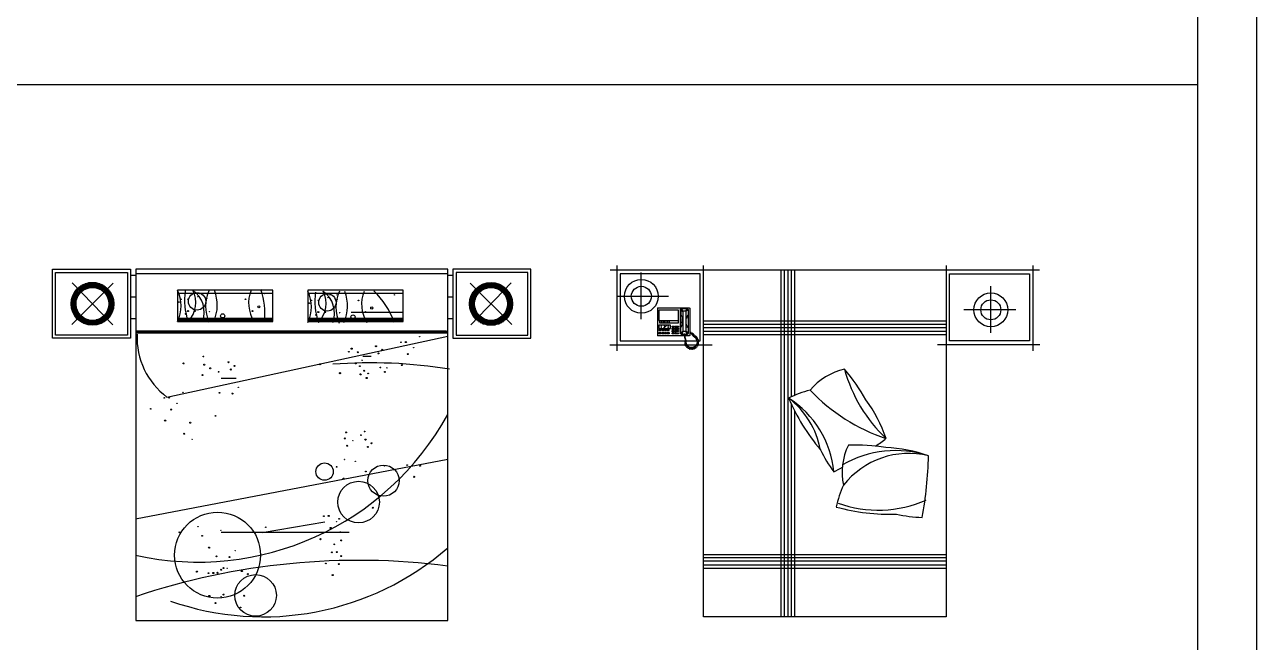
# Model space of a CAD drawing. Header units: inches. Extents: x 10.6 to 53.1, y 14.5 to 39.3.
# Drawn here: x 46.01 to 53.11, y 20 to 23.57 of the extents above; entities that cross this region are included whole.
import ezdxf

# ---------------------------------------------------------------- set-up
doc = ezdxf.new("R2010")
doc.units = ezdxf.units.IN
doc.header["$MEASUREMENT"] = 0
for name, color, linetype in [('02', 2, 'Continuous'), ('1', 1, 'Continuous'), ('3', 3, 'Continuous'), ('kadrbm', 4, 'Continuous')]:
    doc.layers.add(name, color=color, linetype=linetype)

# ---------------------------------------------------------------- blocks, each defined once
blk = doc.blocks.new('kadrbm')
at = {"layer": 'kadrbm', "color": 4}
blk.add_lwpolyline([(0, 0), (0, 24.7972), (21, 24.7972), (21, 0), (0, 0)], close=True, dxfattribs=at)
blk.add_lwpolyline([(20.6631, 0.3257), (20.6631, 24.4603), (0.3369, 24.4603), (0.3369, 0.3257), (20.6631, 0.3257)], dxfattribs=at)

msp = doc.modelspace()

# ---------------------------------------------------------------- linework, layer by layer
at = {"layer": '02'}
for p, q in [((49.4245, 22.1789), (49.4245, 21.6854)), ((51.3239, 22.1789), (51.3239, 20.1505)), ((51.8234, 22.1789), (51.8234, 21.6854)), ((46.1688, 21.758), (46.1688, 22.1561)), ((46.1688, 22.1561), (46.6188, 22.1561)), ((46.1868, 21.776), (46.1868, 22.1381)), ((46.1868, 22.1381), (46.6008, 22.1381)), ((46.6008, 22.1381), (46.6008, 21.776)), ((46.6188, 22.1561), (46.6188, 21.758)), ((48.4489, 22.1568), (46.6489, 22.1568)), ((46.6489, 22.1568), (46.6489, 20.1293)), ((48.4489, 22.1293), (46.6489, 22.1293)), ((48.4489, 20.1293), (48.4489, 22.1568)), ((48.479, 22.1561), (48.479, 21.758)), ((48.929, 22.1561), (48.479, 22.1561)), ((48.497, 22.1381), (48.497, 21.776)), ((48.911, 22.1381), (48.497, 22.1381)), ((48.911, 21.776), (48.911, 22.1381)), ((48.929, 21.758), (48.929, 22.1561)), ((51.8621, 22.1505), (49.3857, 22.1505)), ((49.5654, 21.8683), (49.5654, 22.1366)), ((46.5188, 22.0757), (46.2802, 21.8371)), ((46.5162, 21.8347), (46.2827, 22.0782)), ((46.2977, 22.0267), (46.3354, 22.0267)), ((46.299, 22.0286), (46.299, 21.8843)), ((46.3028, 22.0336), (46.3028, 21.8792)), ((46.3463, 22.0353), (46.3042, 22.0353)), ((46.3075, 22.0392), (46.3075, 21.9808)), ((46.356, 22.041), (46.3092, 22.041)), ((46.3104, 22.0423), (46.3104, 21.9898)), ((46.3621, 22.0439), (46.312, 22.0439)), ((46.3161, 22.0479), (46.3161, 22.0022)), ((46.3804, 22.0496), (46.3181, 22.0496)), ((46.4775, 22.0525), (46.3215, 22.0525)), ((46.3247, 22.055), (46.3247, 22.0152)), ((46.3275, 22.0571), (46.3275, 22.0187)), ((46.4699, 22.0582), (46.3291, 22.0582)), ((46.3304, 22.0591), (46.3304, 22.0218)), ((46.4608, 22.0639), (46.3382, 22.0639)), ((46.339, 22.0643), (46.339, 22.0298)), ((46.3428, 22.0664), (46.3428, 22.0328)), ((46.4555, 22.0667), (46.3435, 22.0667)), ((46.3457, 22.0678), (46.3457, 22.0349)), ((46.3542, 22.0716), (46.3542, 22.0401)), ((46.4424, 22.0725), (46.3565, 22.0725)), ((46.3571, 22.0727), (46.3571, 22.0416)), ((46.36, 22.0737), (46.36, 22.0429)), ((46.3657, 22.0754), (46.3657, 22.0453)), ((46.3742, 22.0775), (46.3742, 22.0481)), ((46.3771, 22.0781), (46.3771, 22.0489)), ((46.4215, 22.0782), (46.3775, 22.0782)), ((46.3828, 22.079), (46.3828, 22.0501)), ((46.3857, 22.0794), (46.3857, 22.0505)), ((46.3914, 22.0799), (46.3914, 22.0512)), ((46.3971, 22.0801), (46.3971, 22.0515)), ((46.4028, 22.0801), (46.4028, 22.0515)), ((46.4085, 22.0798), (46.4085, 22.0511)), ((46.4114, 22.0796), (46.4114, 22.0508)), ((46.4171, 22.0789), (46.4171, 22.0499)), ((46.4809, 22.0496), (46.4186, 22.0496)), ((46.42, 22.0784), (46.42, 22.0493)), ((46.4257, 22.0773), (46.4257, 22.0479)), ((46.4314, 22.076), (46.4314, 22.046)), ((46.487, 22.0439), (46.4369, 22.0439)), ((46.4371, 22.0743), (46.4371, 22.0438)), ((46.4428, 22.0723), (46.4428, 22.0411)), ((46.4923, 22.0382), (46.4429, 22.041)), ((46.4485, 22.07), (46.4485, 22.0379)), ((46.4514, 22.0687), (46.4514, 22.0361)), ((46.4971, 22.0325), (46.4526, 22.0353)), ((46.4571, 22.0659), (46.4571, 22.0321)), ((46.46, 22.0643), (46.46, 22.0298)), ((46.5013, 22.0267), (46.4635, 22.0267)), ((46.4685, 22.0591), (46.4685, 22.0218)), ((46.4714, 22.0571), (46.4743, 22.0152)), ((46.4771, 22.0528), (46.4771, 22.0114)), ((46.4828, 22.0479), (46.4828, 22.0022)), ((46.4885, 22.0423), (46.4885, 21.9898)), ((46.4914, 22.0392), (46.4943, 21.9643)), ((46.4971, 22.0324), (46.4971, 21.8805)), ((46.5, 22.0286), (46.5, 21.8843)), ((46.8907, 22.0351), (46.8907, 21.8551)), ((47.4407, 22.0351), (46.8907, 22.0351)), ((47.4407, 21.8551), (47.4407, 22.0351)), ((48.1917, 22.0355), (47.6417, 22.0355)), ((47.6417, 22.0355), (47.6417, 21.8555)), ((48.1917, 21.8555), (48.1917, 22.0355)), ((48.579, 22.0757), (48.8176, 21.8371)), ((48.5816, 21.8347), (48.8151, 22.0782)), ((48.5978, 22.0286), (48.5978, 21.8843)), ((48.5986, 22.0296), (48.6376, 22.0296)), ((48.6007, 22.0324), (48.6007, 21.8805)), ((48.603, 22.0353), (48.6452, 22.0353)), ((48.6093, 22.0423), (48.6064, 21.9808)), ((48.6081, 22.041), (48.6549, 22.041)), ((48.6108, 22.0439), (48.6609, 22.0439)), ((48.6121, 22.0452), (48.6121, 21.9966)), ((48.6138, 22.0467), (48.6792, 22.0496)), ((48.615, 22.0479), (48.615, 22.0022)), ((48.6203, 22.0525), (48.7763, 22.0525)), ((48.6207, 22.0528), (48.6207, 22.0114)), ((48.6264, 22.0571), (48.6264, 22.0187)), ((48.6279, 22.0582), (48.7687, 22.0582)), ((48.6321, 22.0609), (48.6321, 22.0247)), ((48.637, 22.0639), (48.7596, 22.0639)), ((48.6378, 22.0643), (48.6378, 22.0298)), ((48.6423, 22.0667), (48.7543, 22.0667)), ((48.6436, 22.0674), (48.6436, 22.0342)), ((48.6464, 22.0687), (48.6464, 22.0361)), ((48.6521, 22.0712), (48.6521, 22.0396)), ((48.655, 22.0723), (48.655, 22.0411)), ((48.6554, 22.0725), (48.7413, 22.0725)), ((48.6607, 22.0743), (48.6607, 22.0438)), ((48.6693, 22.0767), (48.6664, 22.046)), ((48.6721, 22.0773), (48.6721, 22.0479)), ((48.6763, 22.0782), (48.7203, 22.0782)), ((48.6778, 22.0784), (48.6778, 22.0493)), ((48.6836, 22.0793), (48.6836, 22.0504)), ((48.6893, 22.0798), (48.6893, 22.0511)), ((48.6921, 22.08), (48.6921, 22.0513)), ((48.6978, 22.0801), (48.6978, 22.0515)), ((48.7007, 22.0801), (48.7007, 22.0515)), ((48.7064, 22.0799), (48.7064, 22.0512)), ((48.7121, 22.0794), (48.7121, 22.0505)), ((48.715, 22.079), (48.715, 22.0501)), ((48.7175, 22.0496), (48.7829, 22.0467)), ((48.7236, 22.0775), (48.7236, 22.0481)), ((48.7264, 22.0769), (48.7264, 22.0473)), ((48.7321, 22.0754), (48.7321, 22.0453)), ((48.735, 22.0746), (48.735, 22.0442)), ((48.7357, 22.0439), (48.7858, 22.0439)), ((48.7418, 22.041), (48.7912, 22.0382)), ((48.7436, 22.0716), (48.7436, 22.0401)), ((48.7474, 22.07), (48.7474, 22.0379)), ((48.7959, 22.0325), (48.7515, 22.0353)), ((48.7531, 22.0674), (48.7531, 22.0342)), ((48.755, 22.0664), (48.7588, 22.0298)), ((48.8001, 22.0267), (48.7591, 22.0296)), ((48.7617, 22.0627), (48.7645, 22.0247)), ((48.7674, 22.0591), (48.7674, 22.0218)), ((48.7703, 22.0571), (48.7731, 22.0152)), ((48.776, 22.0528), (48.7788, 22.0071)), ((48.7817, 22.0479), (48.7845, 21.9966)), ((48.7874, 22.0423), (48.7874, 21.9898)), ((48.7903, 22.0392), (48.7931, 21.9643)), ((48.796, 22.0324), (48.796, 21.8805)), ((48.8017, 22.0244), (48.8017, 21.8884)), ((51.5813, 21.7901), (51.5813, 22.0585)), ((46.2758, 21.9582), (46.3044, 21.9582)), ((46.2758, 21.9553), (46.3044, 21.9553)), ((46.276, 21.9639), (46.3047, 21.9639)), ((46.2762, 21.9667), (46.3049, 21.9667)), ((46.2772, 21.9753), (46.3063, 21.9753)), ((46.2777, 21.9782), (46.3069, 21.9782)), ((46.2788, 21.9839), (46.3084, 21.9839)), ((46.279, 21.9844), (46.279, 21.9284)), ((46.2795, 21.9867), (46.3103, 21.9896)), ((46.282, 21.9953), (46.3127, 21.9953)), ((46.2841, 22.001), (46.3155, 22.001)), ((46.2847, 22.0026), (46.2847, 21.9103)), ((46.2852, 22.0039), (46.317, 22.0039)), ((46.2878, 22.0096), (46.3206, 22.0096)), ((46.2885, 22.0112), (46.2885, 21.9017)), ((46.2892, 22.0125), (46.3226, 22.0125)), ((46.2923, 22.0182), (46.3271, 22.0182)), ((46.2942, 22.0215), (46.2942, 21.8914)), ((46.2958, 22.0239), (46.3324, 22.0239)), ((46.5032, 22.0239), (46.4665, 22.0239)), ((46.505, 22.021), (46.4693, 22.021)), ((46.5083, 22.0153), (46.4742, 22.0153)), ((46.5112, 22.0096), (46.4783, 22.0096)), ((46.5137, 22.0039), (46.4819, 22.0039)), ((46.5149, 22.001), (46.4835, 22.001)), ((46.5178, 21.9925), (46.4875, 21.9925)), ((46.5187, 21.9896), (46.4886, 21.9896)), ((46.5201, 21.9839), (46.4905, 21.9839)), ((46.5213, 21.9782), (46.4921, 21.9782)), ((46.5222, 21.9724), (46.4932, 21.9724)), ((46.5228, 21.9667), (46.494, 21.9667)), ((46.523, 21.9639), (46.4943, 21.9639)), ((46.5231, 21.961), (46.4945, 21.961)), ((46.5232, 21.9553), (46.4946, 21.9553)), ((46.5057, 22.0199), (46.5057, 21.893)), ((46.5114, 22.0091), (46.5114, 21.9037)), ((46.5171, 21.9947), (46.5171, 21.9182)), ((46.52, 21.9844), (46.52, 21.9284)), ((46.8907, 22.0175), (47.4407, 22.0175)), ((47.6417, 22.0175), (48.1923, 22.0175)), ((48.5746, 21.9582), (48.6032, 21.9582)), ((48.5748, 21.9639), (48.6035, 21.9639)), ((48.5753, 21.9696), (48.6041, 21.9696)), ((48.5761, 21.9753), (48.6051, 21.9753)), ((48.5765, 21.9782), (48.6057, 21.9782)), ((48.5777, 21.9839), (48.6073, 21.9839)), ((48.5778, 21.9844), (48.5778, 21.9284)), ((48.5784, 21.9867), (48.6082, 21.9867)), ((48.58, 21.9925), (48.6103, 21.9925)), ((48.5829, 22.001), (48.6143, 22.001)), ((48.5835, 22.0026), (48.5835, 21.9103)), ((48.5841, 22.0039), (48.6159, 22.0039)), ((48.5866, 22.0096), (48.6195, 22.0096)), ((48.588, 22.0125), (48.6215, 22.0125)), ((48.5893, 22.0148), (48.5893, 21.8981)), ((48.5911, 22.0182), (48.626, 22.0182)), ((48.5921, 22.0199), (48.5921, 21.893)), ((48.5946, 22.0239), (48.6313, 22.0239)), ((48.802, 22.0239), (48.7654, 22.0239)), ((48.8055, 22.0182), (48.7681, 22.021)), ((48.8071, 22.0153), (48.773, 22.0153)), ((48.81, 22.0096), (48.7772, 22.0096)), ((48.8126, 22.0039), (48.7808, 22.0039)), ((48.8148, 21.9982), (48.7838, 21.9982)), ((48.8158, 21.9953), (48.7851, 21.9953)), ((48.8175, 21.9896), (48.7875, 21.9896)), ((48.819, 21.9839), (48.7894, 21.9839)), ((48.8201, 21.9782), (48.7909, 21.9782)), ((48.8206, 21.9753), (48.7916, 21.9753)), ((48.8213, 21.9696), (48.7925, 21.9696)), ((48.8218, 21.9639), (48.7932, 21.9639)), ((48.822, 21.961), (48.7933, 21.961)), ((48.822, 21.9553), (48.7934, 21.9553)), ((48.8064, 22.0166), (48.8064, 21.8963)), ((48.8103, 22.0091), (48.8103, 21.9037)), ((48.816, 21.9947), (48.816, 21.9182)), ((48.8217, 21.9658), (48.8217, 21.9471)), ((49.4221, 22.0002), (49.7218, 22.0002)), ((46.2761, 21.9467), (46.3049, 21.9467)), ((46.2764, 21.9439), (46.3052, 21.9439)), ((46.2767, 21.941), (46.3056, 21.941)), ((46.2776, 21.9353), (46.3067, 21.9353)), ((46.2787, 21.9296), (46.3082, 21.9296)), ((46.2801, 21.9239), (46.3101, 21.9239)), ((46.2809, 21.921), (46.3112, 21.921)), ((46.2838, 21.9124), (46.3152, 21.9124)), ((46.2862, 21.9067), (46.3184, 21.9067)), ((46.2875, 21.9039), (46.3202, 21.9039)), ((46.3222, 21.901), (46.2889, 21.901)), ((46.2936, 21.8924), (46.3291, 21.8924)), ((46.2954, 21.8896), (46.3318, 21.8896)), ((46.2993, 21.8839), (46.338, 21.8839)), ((46.3057, 21.9408), (46.3057, 21.8758)), ((46.3104, 21.9231), (46.3104, 21.8706)), ((46.3171, 21.9089), (46.3171, 21.8641)), ((46.3218, 21.9015), (46.3218, 21.8601)), ((46.3257, 21.8964), (46.3285, 21.8551)), ((46.3342, 21.8872), (46.3342, 21.8513)), ((46.3361, 21.8855), (46.3361, 21.8502)), ((46.34, 21.8823), (46.3447, 21.8455)), ((46.4997, 21.8839), (46.461, 21.8839)), ((46.4628, 21.8855), (46.4628, 21.8502)), ((46.5017, 21.8867), (46.4642, 21.8867)), ((46.4657, 21.8882), (46.4657, 21.8519)), ((46.5054, 21.8924), (46.4698, 21.8924)), ((46.4743, 21.8977), (46.4714, 21.8558)), ((46.5101, 21.901), (46.4746, 21.8982)), ((46.4771, 21.9015), (46.4771, 21.8601)), ((46.5115, 21.9039), (46.4787, 21.9039)), ((46.5128, 21.9067), (46.4806, 21.9067)), ((46.4828, 21.9106), (46.4828, 21.865)), ((46.5151, 21.9124), (46.4838, 21.9124)), ((46.518, 21.921), (46.4877, 21.921)), ((46.4885, 21.9231), (46.4885, 21.8706)), ((46.5188, 21.9239), (46.4888, 21.9239)), ((46.5202, 21.9296), (46.4907, 21.9296)), ((46.4943, 21.9486), (46.4914, 21.8736)), ((46.5214, 21.9353), (46.4922, 21.9353)), ((46.5218, 21.9382), (46.4928, 21.9382)), ((46.5226, 21.9439), (46.4938, 21.9439)), ((46.523, 21.9496), (46.4943, 21.9496)), ((48.1917, 21.9062), (47.8912, 21.9062)), ((48.5747, 21.9524), (48.6033, 21.9524)), ((48.5748, 21.9496), (48.6035, 21.9496)), ((48.5753, 21.9439), (48.6041, 21.9439)), ((48.576, 21.9382), (48.605, 21.9382)), ((48.5764, 21.9353), (48.6056, 21.9353)), ((48.5776, 21.9296), (48.6071, 21.9296)), ((48.579, 21.9239), (48.609, 21.9239)), ((48.5798, 21.921), (48.6101, 21.921)), ((48.5817, 21.9153), (48.6126, 21.9153)), ((48.5838, 21.9096), (48.6156, 21.9096)), ((48.5863, 21.9039), (48.6191, 21.9039)), ((48.5892, 21.8982), (48.6232, 21.8982)), ((48.5908, 21.8953), (48.6255, 21.8953)), ((48.5942, 21.8896), (48.6307, 21.8896)), ((48.5981, 21.8839), (48.6369, 21.8839)), ((48.6064, 21.932), (48.6093, 21.8706)), ((48.6121, 21.9163), (48.6121, 21.8677)), ((48.615, 21.9106), (48.615, 21.865)), ((48.6207, 21.9015), (48.6207, 21.8601)), ((48.6264, 21.8942), (48.6264, 21.8558)), ((48.6321, 21.8882), (48.6321, 21.8519)), ((48.635, 21.8855), (48.635, 21.8502)), ((48.7579, 21.8823), (48.7579, 21.848)), ((48.7985, 21.8839), (48.7598, 21.8839)), ((48.7645, 21.8882), (48.7617, 21.8502)), ((48.763, 21.8867), (48.8005, 21.8867)), ((48.8059, 21.8953), (48.7687, 21.8924)), ((48.7693, 21.8931), (48.7693, 21.8551)), ((48.7721, 21.8964), (48.7703, 21.8558)), ((48.8075, 21.8982), (48.7735, 21.8982)), ((48.776, 21.9015), (48.776, 21.8601)), ((48.8103, 21.9039), (48.7776, 21.9039)), ((48.8116, 21.9067), (48.7794, 21.9067)), ((48.7845, 21.9163), (48.7817, 21.865)), ((48.815, 21.9153), (48.7841, 21.9153)), ((48.816, 21.9182), (48.7854, 21.9182)), ((48.7893, 21.9286), (48.7874, 21.8706)), ((48.8177, 21.9239), (48.7877, 21.9239)), ((48.8184, 21.9267), (48.7887, 21.9267)), ((48.8202, 21.9353), (48.7911, 21.9353)), ((48.8207, 21.9382), (48.7917, 21.9382)), ((48.7931, 21.9486), (48.7921, 21.8758)), ((48.8214, 21.9439), (48.7926, 21.9439)), ((48.8219, 21.9496), (48.7932, 21.9496)), ((49.6614, 21.9336), (49.6591, 21.9314)), ((49.6591, 21.9314), (49.6591, 21.7736)), ((49.6614, 21.9336), (49.842, 21.9336)), ((49.7802, 21.9211), (49.6659, 21.9211)), ((49.6659, 21.9211), (49.6659, 21.8605)), ((49.7802, 21.8468), (49.7802, 21.9211)), ((49.7905, 21.9245), (49.7951, 21.9302)), ((49.7905, 21.7862), (49.7905, 21.9245)), ((49.7951, 21.9268), (49.794, 21.9222)), ((49.794, 21.9222), (49.794, 21.8913)), ((49.794, 21.9222), (49.8042, 21.9119)), ((49.794, 21.8913), (49.7962, 21.8856)), ((49.7951, 21.9302), (49.8294, 21.9302)), ((49.7997, 21.9291), (49.7951, 21.9268)), ((49.7962, 21.8856), (49.7997, 21.8799)), ((49.8054, 21.9142), (49.7997, 21.9291)), ((49.8042, 21.9119), (49.8054, 21.9142)), ((49.8042, 21.9119), (49.8042, 21.7988)), ((49.8214, 21.9142), (49.8054, 21.9142)), ((49.8214, 21.9142), (49.8271, 21.9291)), ((49.8225, 21.9119), (49.8214, 21.9142)), ((49.8328, 21.9222), (49.8225, 21.9119)), ((49.8225, 21.9119), (49.8225, 21.7988)), ((49.8271, 21.9291), (49.8317, 21.9268)), ((49.8305, 21.8856), (49.8271, 21.8799)), ((49.8294, 21.9302), (49.8351, 21.9245)), ((49.8328, 21.8913), (49.8305, 21.8856)), ((49.8317, 21.9268), (49.8328, 21.9222)), ((49.8351, 21.9245), (49.8351, 21.7873)), ((49.842, 21.9336), (49.8443, 21.9314)), ((49.8443, 21.9314), (49.8443, 21.7736)), ((51.7246, 21.9221), (51.425, 21.9221)), ((46.3037, 21.8782), (46.3455, 21.8782)), ((46.3549, 21.8724), (46.3086, 21.8724)), ((46.3679, 21.8667), (46.3143, 21.8667)), ((46.3776, 21.8639), (46.3174, 21.8639)), ((46.4782, 21.861), (46.3207, 21.861)), ((46.4707, 21.8553), (46.3282, 21.8553)), ((46.4618, 21.8496), (46.3371, 21.8496)), ((46.3476, 21.8768), (46.3476, 21.8441)), ((46.4508, 21.8439), (46.3482, 21.8439)), ((46.3533, 21.8733), (46.3533, 21.8417)), ((46.444, 21.841), (46.355, 21.841)), ((46.3571, 21.8713), (46.3571, 21.8402)), ((46.36, 21.8699), (46.36, 21.8392)), ((46.3657, 21.8675), (46.3657, 21.8374)), ((46.3714, 21.8656), (46.3714, 21.836)), ((46.4246, 21.8353), (46.3744, 21.8353)), ((46.3771, 21.864), (46.3771, 21.8348)), ((46.3828, 21.8628), (46.3828, 21.8338)), ((46.3885, 21.862), (46.3885, 21.8332)), ((46.3943, 21.8615), (46.3943, 21.8328)), ((46.3971, 21.8614), (46.3971, 21.8327)), ((46.4, 21.8613), (46.4, 21.8327)), ((46.4085, 21.8618), (46.4085, 21.8331)), ((46.4114, 21.8621), (46.4114, 21.8333)), ((46.4171, 21.863), (46.4171, 21.834)), ((46.4816, 21.8639), (46.4213, 21.8639)), ((46.4228, 21.8642), (46.4228, 21.8349)), ((46.4257, 21.865), (46.4257, 21.8355)), ((46.4876, 21.8696), (46.4311, 21.8667)), ((46.4314, 21.8668), (46.4314, 21.8369)), ((46.4371, 21.8691), (46.4371, 21.8386)), ((46.4428, 21.8718), (46.4428, 21.8406)), ((46.4903, 21.8724), (46.4441, 21.8724)), ((46.4485, 21.875), (46.4485, 21.8429)), ((46.4514, 21.8768), (46.4514, 21.8441)), ((46.4953, 21.8782), (46.4535, 21.8782)), ((46.4571, 21.8808), (46.4571, 21.847)), ((46.8907, 21.8734), (47.4407, 21.8734)), ((46.8907, 21.8658), (47.4407, 21.8658)), ((46.8907, 21.8583), (47.4407, 21.8583)), ((46.8907, 21.8551), (47.4407, 21.8551)), ((47.6417, 21.8734), (48.1923, 21.8734)), ((47.6417, 21.8658), (48.1923, 21.8658)), ((47.6417, 21.8583), (48.1923, 21.8583)), ((47.6417, 21.8555), (48.1917, 21.8555)), ((48.6025, 21.8782), (48.6443, 21.8782)), ((48.6075, 21.8724), (48.6537, 21.8724)), ((48.6131, 21.8667), (48.6668, 21.8667)), ((48.6163, 21.8639), (48.6765, 21.8639)), ((48.6196, 21.861), (48.7771, 21.861)), ((48.6271, 21.8553), (48.7696, 21.8553)), ((48.636, 21.8496), (48.7607, 21.8496)), ((48.6436, 21.8787), (48.6436, 21.8455)), ((48.6464, 21.8768), (48.6464, 21.8441)), ((48.647, 21.8439), (48.7496, 21.8439)), ((48.6521, 21.8733), (48.6521, 21.8417)), ((48.6538, 21.841), (48.7428, 21.841)), ((48.655, 21.8718), (48.655, 21.8406)), ((48.6636, 21.8679), (48.6636, 21.8377)), ((48.6664, 21.8668), (48.6693, 21.8362)), ((48.6721, 21.865), (48.6721, 21.8355)), ((48.6733, 21.8353), (48.7234, 21.8353)), ((48.6778, 21.8636), (48.6778, 21.8344)), ((48.6836, 21.8625), (48.6836, 21.8336)), ((48.6864, 21.8621), (48.6864, 21.8333)), ((48.6921, 21.8615), (48.6921, 21.8329)), ((48.695, 21.8614), (48.695, 21.8328)), ((48.7036, 21.8615), (48.7036, 21.8328)), ((48.7064, 21.8617), (48.7064, 21.833)), ((48.7121, 21.8623), (48.7121, 21.8335)), ((48.7178, 21.8633), (48.7178, 21.8343)), ((48.7202, 21.8639), (48.7804, 21.8639)), ((48.7236, 21.8647), (48.7236, 21.8353)), ((48.7293, 21.8665), (48.7264, 21.836)), ((48.7299, 21.8667), (48.7864, 21.8696)), ((48.7321, 21.8675), (48.7321, 21.8374)), ((48.7379, 21.8699), (48.7379, 21.8392)), ((48.7407, 21.8713), (48.7407, 21.8402)), ((48.7429, 21.8724), (48.7917, 21.8753)), ((48.7493, 21.8761), (48.7493, 21.8437)), ((48.7503, 21.8768), (48.7503, 21.8441)), ((48.7523, 21.8782), (48.7964, 21.881)), ((49.6659, 21.8605), (49.7802, 21.8605)), ((49.7334, 21.8342), (49.6659, 21.8342)), ((49.6659, 21.8342), (49.6659, 21.8136)), ((49.6659, 21.8136), (49.7334, 21.8136)), ((49.6705, 21.8582), (49.6705, 21.8468)), ((49.6705, 21.8468), (49.7802, 21.8468)), ((49.6774, 21.8285), (49.6808, 21.8285)), ((49.6808, 21.8193), (49.6774, 21.8193)), ((49.6797, 21.8582), (49.6797, 21.8468)), ((49.6808, 21.8285), (49.6808, 21.8319)), ((49.6808, 21.8159), (49.6808, 21.8193)), ((49.6888, 21.8582), (49.6888, 21.8468)), ((49.6915, 21.8136), (49.712, 21.8342)), ((49.698, 21.8582), (49.698, 21.8468)), ((49.698, 21.8319), (49.698, 21.8285)), ((49.698, 21.8285), (49.7014, 21.8285)), ((49.7014, 21.8193), (49.698, 21.8193)), ((49.7014, 21.8159), (49.7014, 21.8193)), ((49.7071, 21.8582), (49.7071, 21.8468)), ((49.7162, 21.8582), (49.7162, 21.8468)), ((49.7185, 21.8319), (49.7185, 21.8285)), ((49.7185, 21.8285), (49.722, 21.8285)), ((49.722, 21.8193), (49.7185, 21.8193)), ((49.7185, 21.8193), (49.7185, 21.8159)), ((49.722, 21.8285), (49.722, 21.8319)), ((49.722, 21.8159), (49.722, 21.8193)), ((49.7246, 21.8468), (49.7289, 21.8511)), ((49.7254, 21.8582), (49.7254, 21.8468)), ((49.7334, 21.8136), (49.7334, 21.8342)), ((49.7437, 21.8216), (49.7437, 21.8285)), ((49.7437, 21.8285), (49.7528, 21.8285)), ((49.7528, 21.8216), (49.7437, 21.8216)), ((49.7437, 21.8091), (49.7437, 21.8159)), ((49.7437, 21.8159), (49.7528, 21.8159)), ((49.7528, 21.8285), (49.7528, 21.8216)), ((49.7528, 21.8159), (49.7528, 21.8091)), ((49.7574, 21.8285), (49.7802, 21.8285)), ((49.7574, 21.8216), (49.7574, 21.8285)), ((49.7802, 21.8216), (49.7574, 21.8216)), ((49.7574, 21.8091), (49.7574, 21.8159)), ((49.7574, 21.8159), (49.7802, 21.8159)), ((49.7665, 21.8285), (49.7665, 21.8216)), ((49.7665, 21.8159), (49.7665, 21.8091)), ((49.7802, 21.8285), (49.7802, 21.8216)), ((49.7802, 21.8159), (49.7802, 21.8091)), ((49.7905, 21.8511), (49.8008, 21.8511)), ((49.794, 21.8193), (49.7962, 21.8251)), ((49.794, 21.7885), (49.794, 21.8193)), ((49.7962, 21.8251), (49.7997, 21.8308)), ((49.7997, 21.8799), (49.8008, 21.8719)), ((49.7997, 21.8308), (49.8008, 21.8388)), ((49.8008, 21.8388), (49.8008, 21.8719)), ((49.8271, 21.8799), (49.826, 21.8719)), ((49.8271, 21.8308), (49.826, 21.8388)), ((49.8305, 21.8251), (49.8271, 21.8308)), ((49.8328, 21.8193), (49.8305, 21.8251)), ((46.6188, 21.758), (46.1688, 21.758)), ((46.6008, 21.776), (46.1868, 21.776)), ((46.6484, 21.7976), (48.4484, 21.7976)), ((46.6484, 21.79), (48.4484, 21.79)), ((46.6489, 21.8014), (48.4408, 21.8014)), ((46.8291, 21.4187), (48.4493, 21.7701)), ((48.479, 21.758), (48.929, 21.758)), ((48.497, 21.776), (48.911, 21.776)), ((49.6591, 21.7736), (49.6614, 21.7713)), ((49.8133, 21.7713), (49.6614, 21.7713)), ((49.6671, 21.8079), (49.6671, 21.8033)), ((49.6785, 21.8079), (49.6671, 21.8079)), ((49.6671, 21.8033), (49.6785, 21.8033)), ((49.6671, 21.7908), (49.6785, 21.7908)), ((49.6671, 21.7839), (49.6671, 21.7908)), ((49.6671, 21.7893), (49.6686, 21.7908)), ((49.6785, 21.7839), (49.6671, 21.7839)), ((49.6785, 21.8033), (49.6785, 21.8079)), ((49.6785, 21.7908), (49.6785, 21.7839)), ((49.6831, 21.8079), (49.6831, 21.8033)), ((49.6945, 21.8079), (49.6831, 21.8079)), ((49.6831, 21.8053), (49.6857, 21.8079)), ((49.6831, 21.8033), (49.6945, 21.8033)), ((49.6831, 21.7908), (49.6945, 21.7908)), ((49.6831, 21.7839), (49.6831, 21.7908)), ((49.6945, 21.7839), (49.6831, 21.7839)), ((49.6945, 21.8033), (49.6945, 21.8079)), ((49.6945, 21.7908), (49.6945, 21.7839)), ((49.6991, 21.8079), (49.6991, 21.8033)), ((49.7105, 21.8079), (49.6991, 21.8079)), ((49.6991, 21.8033), (49.7105, 21.8033)), ((49.6991, 21.7908), (49.7105, 21.7908)), ((49.6991, 21.7839), (49.6991, 21.7908)), ((49.7105, 21.7839), (49.6991, 21.7839)), ((49.7105, 21.8033), (49.7105, 21.8079)), ((49.7105, 21.7908), (49.7105, 21.7839)), ((49.7265, 21.8079), (49.7151, 21.8079)), ((49.7151, 21.8079), (49.7151, 21.8033)), ((49.7151, 21.8033), (49.7265, 21.8033)), ((49.7151, 21.7839), (49.7151, 21.7908)), ((49.7151, 21.7908), (49.7265, 21.7908)), ((49.7265, 21.7839), (49.7151, 21.7839)), ((49.7265, 21.8033), (49.7265, 21.8079)), ((49.7265, 21.7908), (49.7265, 21.7839)), ((49.7528, 21.8091), (49.7437, 21.8091)), ((49.7437, 21.7953), (49.7437, 21.8022)), ((49.7437, 21.8022), (49.7528, 21.8022)), ((49.7528, 21.7953), (49.7437, 21.7953)), ((49.7437, 21.7828), (49.7437, 21.7896)), ((49.7437, 21.7896), (49.7528, 21.7896)), ((49.7528, 21.7828), (49.7437, 21.7828)), ((49.7528, 21.8022), (49.7528, 21.7953)), ((49.7528, 21.7896), (49.7528, 21.7828)), ((49.7802, 21.8091), (49.7574, 21.8091)), ((49.7574, 21.8022), (49.7802, 21.8033)), ((49.7574, 21.7953), (49.7574, 21.8022)), ((49.7665, 21.7953), (49.7574, 21.7953)), ((49.7574, 21.7828), (49.7574, 21.7896)), ((49.7574, 21.7896), (49.7802, 21.7896)), ((49.7802, 21.7828), (49.7574, 21.7828)), ((49.7665, 21.8022), (49.7665, 21.7953)), ((49.7665, 21.7896), (49.7665, 21.7828)), ((49.7802, 21.7965), (49.7711, 21.7965)), ((49.7802, 21.8033), (49.7802, 21.7965)), ((49.7802, 21.7896), (49.7802, 21.7828)), ((49.7962, 21.7805), (49.7905, 21.7862)), ((49.794, 21.7885), (49.8042, 21.7988)), ((49.7951, 21.7839), (49.794, 21.7885)), ((49.7997, 21.7816), (49.7951, 21.7839)), ((49.8294, 21.7805), (49.7962, 21.7805)), ((49.8054, 21.7965), (49.7997, 21.7816)), ((49.7997, 21.7816), (49.8271, 21.7816)), ((49.8042, 21.7988), (49.8054, 21.7965)), ((49.8214, 21.7965), (49.8054, 21.7965)), ((49.8123, 21.785), (49.8124, 21.7752)), ((49.8124, 21.7752), (49.8152, 21.7636)), ((49.8152, 21.7636), (49.818, 21.7527)), ((49.8159, 21.7428), (49.8154, 21.7372)), ((49.8163, 21.7759), (49.8157, 21.785)), ((49.8184, 21.7453), (49.8159, 21.7428)), ((49.818, 21.7685), (49.8163, 21.7759)), ((49.842, 21.7713), (49.8173, 21.7713)), ((49.818, 21.7527), (49.8177, 21.7467)), ((49.8177, 21.7467), (49.8184, 21.7453)), ((49.8207, 21.7576), (49.818, 21.7685)), ((49.8214, 21.752), (49.8207, 21.7576)), ((49.8212, 21.746), (49.8214, 21.752)), ((49.8254, 21.743), (49.8212, 21.746)), ((49.8225, 21.7988), (49.8214, 21.7965)), ((49.8214, 21.7965), (49.8271, 21.7816)), ((49.8328, 21.7885), (49.8225, 21.7988)), ((49.8244, 21.7377), (49.8254, 21.743)), ((49.8271, 21.7816), (49.8317, 21.7839)), ((49.8351, 21.7873), (49.8294, 21.7805)), ((49.8317, 21.7839), (49.8328, 21.7885)), ((49.8443, 21.7736), (49.842, 21.7713)), ((49.8511, 21.7916), (49.8443, 21.7942)), ((49.8443, 21.7896), (49.8493, 21.7882)), ((49.8493, 21.7882), (49.8539, 21.7846)), ((49.8543, 21.7884), (49.8511, 21.7916)), ((49.8539, 21.7846), (49.8551, 21.783)), ((49.8568, 21.7862), (49.8543, 21.7884)), ((49.8551, 21.783), (49.8576, 21.7832)), ((49.8576, 21.7832), (49.8551, 21.7808)), ((49.8551, 21.7808), (49.8644, 21.7725)), ((49.861, 21.7878), (49.8568, 21.7862)), ((49.863, 21.7858), (49.861, 21.7878)), ((49.8614, 21.7824), (49.863, 21.7858)), ((49.8642, 21.7846), (49.8614, 21.7824)), ((49.8672, 21.7814), (49.8642, 21.7846)), ((49.8644, 21.7725), (49.8795, 21.7596)), ((49.8648, 21.7747), (49.8672, 21.7814)), ((49.871, 21.7779), (49.8648, 21.7747)), ((49.8763, 21.7729), (49.871, 21.7779)), ((49.8751, 21.7657), (49.8763, 21.7729)), ((49.8803, 21.7689), (49.8751, 21.7657)), ((49.8797, 21.7592), (49.8874, 21.7375)), ((49.8847, 21.7642), (49.8803, 21.7689)), ((49.8829, 21.7592), (49.8847, 21.7642)), ((49.8899, 21.7599), (49.883, 21.7592)), ((49.8853, 21.7504), (49.892, 21.753)), ((49.8927, 21.7507), (49.8853, 21.7504)), ((49.8894, 21.7407), (49.8943, 21.7453)), ((49.8957, 21.7407), (49.8894, 21.7407)), ((49.892, 21.753), (49.8899, 21.7599)), ((49.8943, 21.7453), (49.8927, 21.7507)), ((49.8968, 21.7349), (49.8957, 21.7407)), ((49.3834, 21.7205), (49.9733, 21.7205)), ((49.8154, 21.7372), (49.8221, 21.7361)), ((49.8221, 21.7361), (49.8156, 21.7321)), ((49.8156, 21.7321), (49.8161, 21.7259)), ((49.8161, 21.7259), (49.8235, 21.7252)), ((49.8235, 21.7252), (49.817, 21.7201)), ((49.817, 21.7201), (49.82, 21.7148)), ((49.82, 21.7148), (49.827, 21.7162)), ((49.827, 21.7162), (49.8237, 21.7097)), ((49.8237, 21.7097), (49.8272, 21.7055)), ((49.8256, 21.7231), (49.8244, 21.7377)), ((49.8344, 21.712), (49.8256, 21.7231)), ((49.8272, 21.7055), (49.8325, 21.7095)), ((49.8325, 21.7095), (49.8316, 21.7032)), ((49.8316, 21.7032), (49.836, 21.7004)), ((49.8466, 21.7055), (49.8344, 21.712)), ((49.836, 21.7004), (49.8416, 21.7051)), ((49.8416, 21.7051), (49.8409, 21.6974)), ((49.8409, 21.6974), (49.8457, 21.696)), ((49.8457, 21.696), (49.8487, 21.7023)), ((49.8605, 21.7044), (49.8466, 21.7055)), ((49.8487, 21.7023), (49.8515, 21.696)), ((49.8515, 21.696), (49.8554, 21.6956)), ((49.8554, 21.6956), (49.8571, 21.7023)), ((49.8571, 21.7023), (49.8596, 21.6949)), ((49.8596, 21.6949), (49.864, 21.696)), ((49.8739, 21.7102), (49.8605, 21.7044)), ((49.864, 21.696), (49.8642, 21.7023)), ((49.8642, 21.7023), (49.8695, 21.6977)), ((49.8695, 21.6977), (49.8732, 21.6995)), ((49.8732, 21.6995), (49.8726, 21.7064)), ((49.8726, 21.7064), (49.8774, 21.7004)), ((49.8841, 21.7201), (49.8739, 21.7102)), ((49.8774, 21.7004), (49.8811, 21.7037)), ((49.8811, 21.7037), (49.8783, 21.7099)), ((49.8783, 21.7099), (49.8848, 21.7071)), ((49.8874, 21.7375), (49.8841, 21.7201)), ((49.8846, 21.7162), (49.8913, 21.7141)), ((49.8878, 21.7099), (49.8846, 21.7162)), ((49.8848, 21.7071), (49.8878, 21.7099)), ((49.8849, 21.7241), (49.8884, 21.7241)), ((49.8931, 21.7187), (49.8876, 21.725)), ((49.8876, 21.725), (49.8948, 21.7247)), ((49.8897, 21.7328), (49.8968, 21.7349)), ((49.8957, 21.7294), (49.8897, 21.7328)), ((49.8913, 21.7141), (49.8931, 21.7187)), ((49.8948, 21.7247), (49.8957, 21.7294)), ((51.8644, 21.7205), (51.2745, 21.7205)), ((48.0062, 21.6522), (47.9595, 21.6522)), ((47.2291, 21.5252), (47.1422, 21.5252)), ((46.6484, 20.7161), (48.4484, 21.0612)), ((47.7393, 20.6965), (47.3789, 20.6361)), ((47.88, 20.6362), (47.1422, 20.6362)), ((46.6489, 20.1293), (48.4489, 20.1293)), ((51.3239, 20.1505), (49.9239, 20.1505))]:
    msp.add_line(p, q, dxfattribs=at)
for points in [[(49.4428, 21.744), (49.9056, 21.744), (49.9056, 22.1297), (49.4428, 22.1297)], [(51.8051, 21.744), (51.3422, 21.744), (51.3422, 22.1297), (51.8051, 22.1297)]]:
    msp.add_lwpolyline(points, close=True, dxfattribs=at)
for centre, radius in [((49.5654, 22.0002), 0.0977), ((46.3995, 21.9564), 0.1237), ((46.3995, 21.9564), 0.0951), ((48.6983, 21.9564), 0.1237), ((48.6983, 21.9564), 0.0951), ((49.5654, 22.0002), 0.0577), ((46.8987, 21.967), 0.002), ((46.9106, 21.983), 0.002), ((46.9508, 21.983), 0.002), ((47.0027, 21.971), 0.05), ((47.0067, 21.999), 0.001), ((47.0186, 22.015), 0.001), ((47.0587, 22.015), 0.001), ((47.0587, 21.987), 0.001), ((47.2826, 21.983), 0.002), ((47.3906, 22.015), 0.001), ((47.6503, 21.9608), 0.002), ((47.6623, 21.9768), 0.002), ((47.7024, 21.9768), 0.002), ((47.7543, 21.9648), 0.05), ((47.7583, 21.9927), 0.001), ((47.7702, 22.0087), 0.001), ((47.8104, 22.0087), 0.001), ((47.8104, 21.9807), 0.001), ((47.9343, 21.9768), 0.002), ((48.1422, 22.0087), 0.001), ((51.5813, 21.9221), 0.0977), ((51.5813, 21.9221), 0.0577), ((46.9387, 21.8991), 0.003), ((46.9506, 21.9151), 0.003), ((46.9907, 21.9151), 0.003), ((47.0747, 21.9111), 0.001), ((47.1506, 21.8871), 0.012), ((47.3226, 21.9151), 0.003), ((47.3586, 21.939), 0.006), ((47.6903, 21.8929), 0.003), ((47.7022, 21.9089), 0.003), ((47.7424, 21.9089), 0.003), ((47.8263, 21.9049), 0.001), ((47.9022, 21.8809), 0.012), ((47.9742, 21.9089), 0.003), ((48.0102, 21.9328), 0.006), ((48.1352, 21.7944), 0.003), ((48.2866, 21.7667), 0.001), ((47.8782, 21.6805), 0.002), ((47.8947, 21.6982), 0.003), ((47.9297, 21.6773), 0.003), ((48.0348, 21.7122), 0.003), ((48.0487, 21.6703), 0.003), ((48.0698, 21.6913), 0.003), ((48.1787, 21.7348), 0.002), ((48.207, 21.7363), 0.003), ((48.2186, 21.6669), 0.003), ((48.2518, 21.7031), 0.001), ((46.9252, 21.6126), 0.003), ((47.0392, 21.6526), 0.002), ((47.0442, 21.6056), 0.003), ((47.1843, 21.6196), 0.003), ((47.2193, 21.5987), 0.003), ((47.7119, 21.6084), 0.003), ((47.9182, 21.6126), 0.003), ((47.9413, 21.5967), 0.002), ((47.955, 21.6314), 0.001), ((48.1838, 21.6032), 0.003), ((47.034, 21.5455), 0.003), ((47.0792, 21.5847), 0.003), ((47.127, 21.5645), 0.002), ((47.1982, 21.5777), 0.003), ((47.8272, 21.5567), 0.003), ((47.9462, 21.5497), 0.003), ((47.9673, 21.5707), 0.003), ((47.9812, 21.5288), 0.003), ((47.9902, 21.5555), 0.002), ((48.0603, 21.5897), 0.002), ((48.0863, 21.5637), 0.003), ((48.0982, 21.5874), 0.001), ((47.2403, 21.475), 0.001), ((46.8136, 21.4141), 0.002), ((46.842, 21.4157), 0.003), ((46.9215, 21.4461), 0.001), ((47.1323, 21.4431), 0.002), ((47.2071, 21.4388), 0.003), ((46.7356, 21.3505), 0.002), ((46.8535, 21.3462), 0.003), ((46.8868, 21.3824), 0.001), ((46.8188, 21.2826), 0.003), ((46.9636, 21.2709), 0.003), ((47.1091, 21.3099), 0.002), ((46.9289, 21.2072), 0.003), ((46.9737, 21.1739), 0.001), ((47.8552, 21.1799), 0.003), ((47.8622, 21.2148), 0.003), ((47.9482, 21.1988), 0.002), ((47.9693, 21.2199), 0.002), ((47.9743, 21.1729), 0.003), ((47.8692, 21.1379), 0.003), ((47.9022, 21.1679), 0.001), ((47.9882, 21.1309), 0.003), ((48.0093, 21.1519), 0.003), ((47.7382, 20.9883), 0.05), ((47.8532, 21.0582), 0.001), ((47.9161, 21.0482), 0.001), ((47.8081, 21.0163), 0.002), ((47.9763, 20.9891), 0.002), ((48.0781, 20.9364), 0.09), ((48.0842, 21.0211), 0.001), ((48.2147, 21.0262), 0.002), ((48.2546, 20.9583), 0.003), ((48.2894, 21.022), 0.003), ((47.9342, 20.8126), 0.12), ((47.8481, 20.9484), 0.003), ((47.1209, 20.5065), 0.248), ((48.0162, 20.7802), 0.003), ((47.7337, 20.7311), 0.002), ((47.762, 20.7327), 0.003), ((47.8069, 20.6994), 0.001), ((47.8222, 20.7156), 0.002), ((46.9005, 20.6385), 0.002), ((47.0085, 20.6704), 0.001), ((47.0322, 20.6177), 0.002), ((47.1401, 20.6496), 0.001), ((47.3989, 20.6674), 0.002), ((47.7736, 20.6632), 0.003), ((47.8292, 20.6387), 0.002), ((47.0721, 20.5498), 0.003), ((47.2229, 20.5315), 0.001), ((47.7152, 20.5987), 0.003), ((47.7942, 20.5688), 0.002), ((47.8342, 20.5917), 0.003), ((47.1149, 20.4996), 0.002), ((47.1897, 20.4953), 0.003), ((47.78, 20.5227), 0.002), ((47.8084, 20.5243), 0.003), ((47.8342, 20.5009), 0.003), ((47.0021, 20.4113), 0.003), ((47.0686, 20.4021), 0.002), ((47.0969, 20.4036), 0.003), ((47.1211, 20.4043), 0.003), ((47.1422, 20.4219), 0.003), ((47.1549, 20.4317), 0.003), ((47.1765, 20.4306), 0.001), ((47.3402, 20.2741), 0.12), ((47.2612, 20.4149), 0.003), ((47.2962, 20.3974), 0.003), ((47.7453, 20.459), 0.002), ((47.7852, 20.3911), 0.003), ((47.82, 20.4548), 0.003), ((47.0738, 20.2705), 0.003), ((47.1418, 20.2661), 0.001), ((47.1561, 20.2791), 0.003), ((47.2752, 20.2721), 0.003), ((47.1085, 20.2299), 0.003), ((47.2538, 20.204), 0.002)]:
    msp.add_circle(centre, radius, dxfattribs=at)
for centre, radius, start, end in [((46.7007, 21.945), 0.2102, 334.68756, 25.31244), ((47.2871, 21.9764), 0.3567, 171.20535, 199.87172), ((46.8368, 21.9643), 0.1585, 316.47298, 26.53507), ((46.8895, 21.9086), 0.1547, 339.77549, 54.83674), ((47.2817, 21.941), 0.2294, 155.78673, 203.05976), ((46.8975, 21.9495), 0.2222, 334.85333, 22.59448), ((47.4997, 21.9608), 0.1994, 158.19235, 212.00939), ((47.002, 21.9053), 0.3921, 352.64906, 19.92291), ((47.4523, 21.9388), 0.2102, 334.68756, 25.31244), ((48.0388, 21.9701), 0.3567, 171.20535, 199.87172), ((47.5884, 21.9581), 0.1585, 316.47298, 26.53507), ((47.6411, 21.9024), 0.1547, 339.77549, 54.83674), ((48.0334, 21.9348), 0.2294, 155.78673, 203.05976), ((47.6491, 21.9433), 0.2222, 334.85333, 22.59448), ((48.1513, 21.9546), 0.1994, 158.19235, 212.00939), ((47.6306, 21.6452), 0.5509, 21.70271, 44.69447), ((47.0852, 21.762), 0.4283, 177.39992, 233.28239), ((48.0046, 18.7859), 2.8304, 80.74621, 94.41764), ((51.5762, 21.8094), 0.8697, 195.33601, 226.41927), ((51.3205, 22.203), 1.0798, 223.63057, 251.4288), ((50.1192, 21.0245), 0.4879, 10.69865, 52.68638), ((50.1127, 20.9345), 0.5655, 5.33912, 57.68949), ((47.0078, 22.1107), 1.6443, 257.3742, 331.17478), ((51.0316, 20.5012), 0.6085, 71.81005, 120.13512), ((51.1076, 20.6157), 0.4774, 76.18494, 142.00166), ((50.9323, 21.4549), 0.6885, 250.29361, 293.6414), ((47.3852, 21.7703), 1.6198, 250.69191, 311.02387), ((47.9326, 16.44), 4.0365, 82.65852, 108.55091)]:
    msp.add_arc(centre, radius, start, end, dxfattribs=at)
at = {"layer": '1'}
msp.add_line((32.4498, 23.2217), (52.776, 23.2217), dxfattribs=at)
for centre, radius, start, end in [((50.8147, 21.2303), 0.3575, 102.47819, 140.46254), ((49.9924, 20.9305), 0.9879, 28.49711, 41.05657), ((50.6641, 20.9244), 0.548, 103.20343, 117.03623), ((51.4871, 21.869), 1.1652, 203.06416, 220.32086), ((50.2293, 20.9315), 0.7874, 18.35266, 36.68512), ((49.6466, 22.929), 2.1977, 305.29657, 307.24182), ((51.2625, 21.4283), 0.734, 205.25901, 216.93514), ((51.0811, 20.9841), 0.3575, 154.0418, 192.02615), ((50.8048, 20.1537), 0.9879, 80.06073, 92.62018), ((50.9512, 20.3398), 0.7874, 69.91627, 88.24873), ((49.0244, 21.1251), 2.1977, 349.48843, 358.80544), ((49.6466, 22.929), 2.1977, 297.92482, 299.3793), ((51.2271, 20.676), 0.548, 154.76704, 168.59984), ((50.9988, 21.9078), 1.1652, 254.62778, 271.88448), ((51.2044, 21.4579), 0.734, 256.82263, 268.49876)]:
    msp.add_arc(centre, radius, start, end, dxfattribs=at)
at = {"layer": '3'}
for p, q in [((49.9239, 20.1505), (49.9239, 22.1789)), ((46.6489, 22.1195), (46.6188, 22.1195)), ((48.479, 22.1195), (48.4489, 22.1195)), ((50.3712, 20.1505), (50.3712, 22.1505)), ((50.3904, 20.1505), (50.3904, 22.1505)), ((50.413, 20.1505), (50.413, 22.1505)), ((50.4318, 21.4207), (50.4318, 22.1505)), ((50.4506, 21.4291), (50.4506, 22.1505)), ((46.6489, 21.9945), (46.6188, 21.9945)), ((48.479, 21.9945), (48.4489, 21.9945)), ((46.6489, 21.8695), (46.6188, 21.8695)), ((48.479, 21.8695), (48.4489, 21.8695)), ((51.3239, 21.8566), (49.9239, 21.8566)), ((51.3239, 21.8377), (49.9239, 21.8377)), ((51.3239, 21.8189), (49.9239, 21.8189)), ((51.3239, 21.7963), (49.9239, 21.7963)), ((51.3239, 21.7771), (49.9239, 21.7771)), ((50.4318, 20.1505), (50.4318, 21.3749)), ((50.4506, 20.1505), (50.4506, 21.3365)), ((51.3239, 20.5088), (49.9239, 20.5088)), ((51.3239, 20.49), (49.9239, 20.49)), ((51.3239, 20.4711), (49.9239, 20.4711)), ((51.3239, 20.4485), (49.9239, 20.4485)), ((51.3239, 20.4293), (49.9239, 20.4293))]:
    msp.add_line(p, q, dxfattribs=at)

# ---------------------------------------------------------------- block references
at = {"layer": 'kadrbm'}
msp.add_blockref('kadrbm', (32.1129, 14.5063), dxfattribs=at)

doc.saveas('drawing.dxf')
